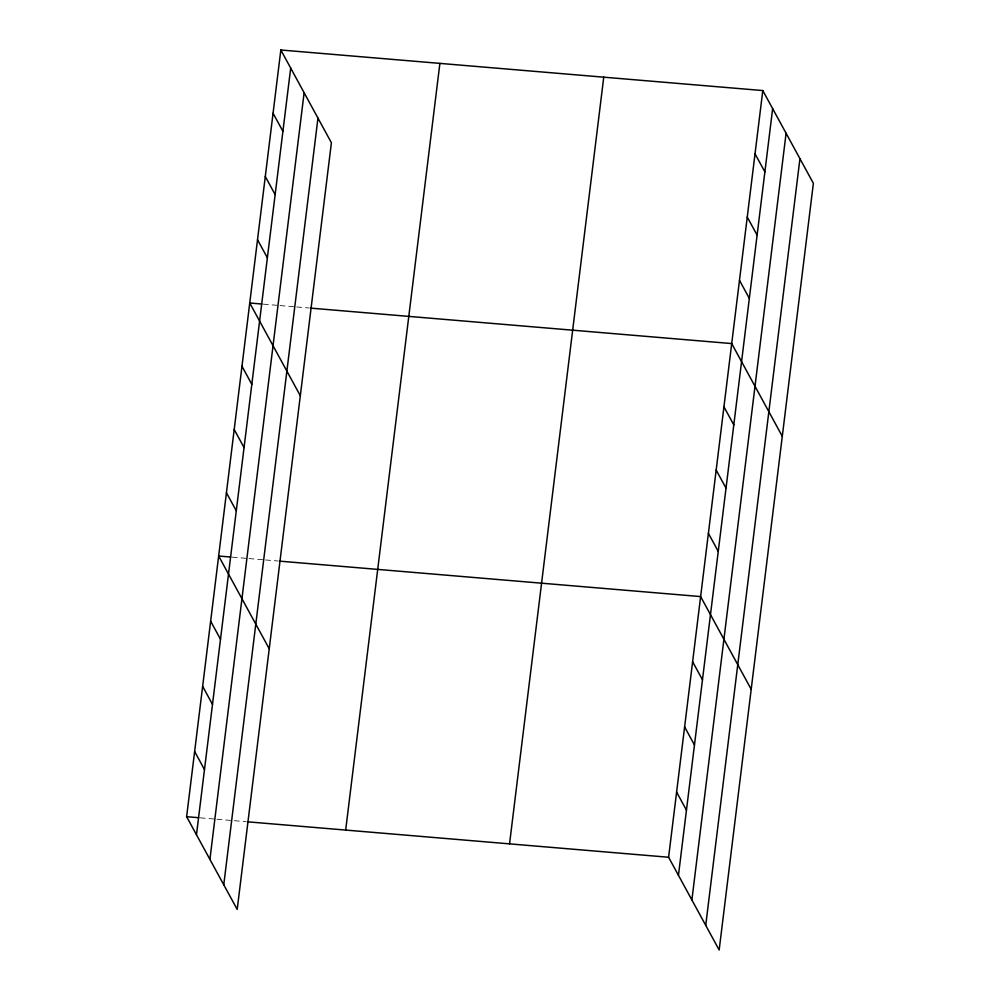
<?xml version="1.0" encoding="UTF-8"?>
<svg xmlns="http://www.w3.org/2000/svg" width="1000" height="1000" viewBox="0 0 1000 1000"><rect width="100%" height="100%" fill="white"/><g stroke="black" fill="none" stroke-linecap="round" stroke-linejoin="round"><path stroke-width="0.75" stroke-dasharray="5 3.75" d="M263.375 304.15L278.525 305.425M280.038 305.562L295.188 306.837M296.7 306.962L308.825 307.975M232.288 557.163L247.438 558.438M248.95 558.562L264.1 559.837M265.613 559.963L277.738 560.988M200.263 817.837L215.413 819.112M216.925 819.237L245.7 821.663"/><path stroke-width="1.5" d="M280.837 50L331.4 142.75L237.2 909.438L186.625 816.688L280.837 50L762.8 90.562L813.375 183.312L719.163 950L668.6 857.25L762.8 90.562M196.475 834.75L290.688 68.062M209.913 859.4L304.125 92.713M223.762 884.788L317.962 118.1M345.675 830.075L439.888 63.388M509.55 843.863L603.75 77.175M678.45 875.325L772.65 108.637M691.888 899.963L786.087 133.275M705.725 925.35L799.938 158.675M261.863 304.025L249.75 303.012L300.312 395.75M310.338 308.1L731.712 343.575L782.288 436.325M230.775 557.038L218.663 556.013L269.225 648.763M279.25 561.112L700.625 596.575L751.2 689.325M186.625 816.688L198.75 817.712M247.225 821.787L668.6 857.25M755.025 153.812L764.887 171.887M747.262 217.075L757.113 235.138M739.488 280.325L749.338 298.387M723.938 406.825L733.8 424.888M716.175 470.075L726.025 488.15M708.4 533.325L718.25 551.4M692.625 661.75L702.475 679.812M684.613 726.912L694.463 744.987M676.6 792.087L686.45 810.15M273.062 113.25L282.913 131.325M265.287 176.5L275.138 194.575M257.525 239.75L267.375 257.825M241.975 366.262L251.825 384.325M234.2 429.513L244.05 447.575M226.425 492.762L236.287 510.825M210.65 621.188L220.5 639.25M202.65 686.35L212.5 704.412M194.638 751.513L204.488 769.587"/></g></svg>
